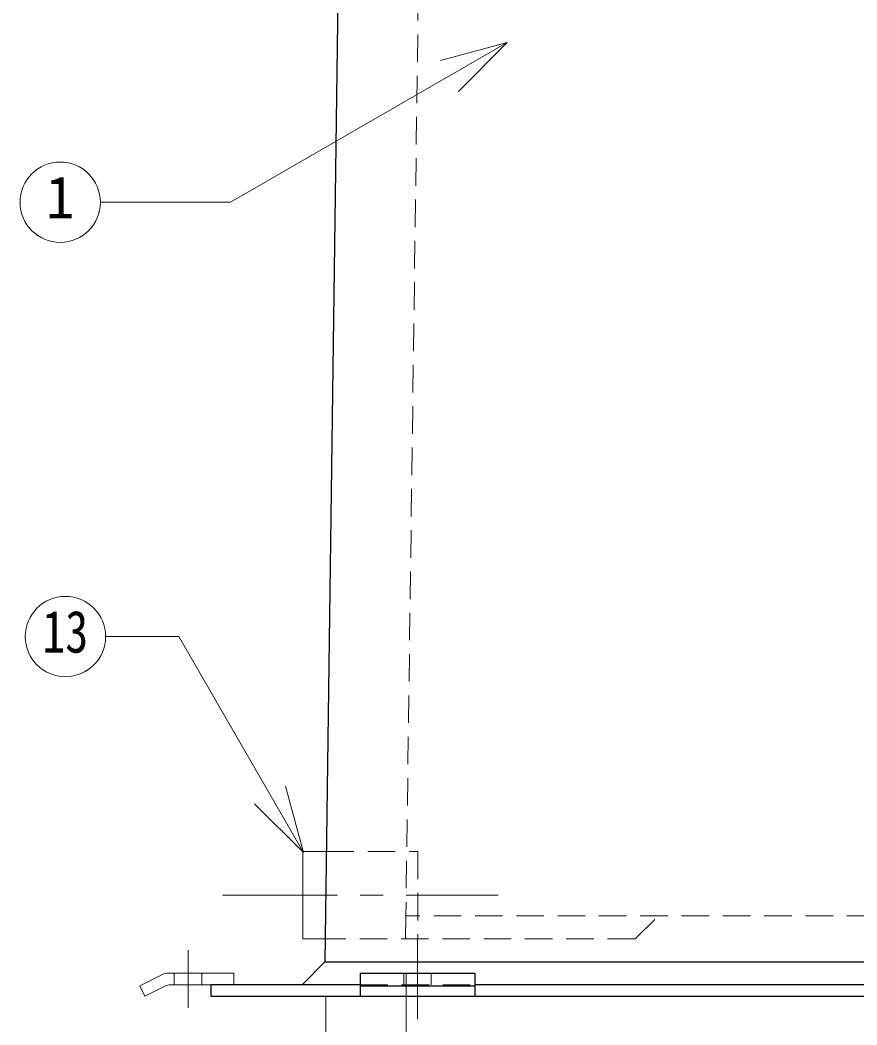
# Model space of a CAD drawing. Units: millimetres, scale not verified. Extents: x -2123 to 1927, y -1358 to 1452.
# Drawn here: x -566 to -201.4, y -820.6 to -382.9 of the extents above; entities that cross this region are included whole.
import ezdxf
from ezdxf.enums import TextEntityAlignment as Align

# ---------------------------------------------------------------- set-up
doc = ezdxf.new("R2010")
doc.units = ezdxf.units.MM
doc.header["$LTSCALE"] = 10
doc.linetypes.add('CHAIN1', pattern=[8, 5, -1, 1, -1])
doc.linetypes.add('DASHED1', pattern=[1.8, 1.2, -0.6])
doc.layers.add('0-0', color=4, linetype='Continuous', lineweight=9)
doc.styles.add('ＭＳ ゴシック', font='')
doc.styles.get('ＭＳ ゴシック').set_extended_font_data('MS Gothic')

msp = doc.modelspace()

# ---------------------------------------------------------------- linework, layer by layer
at = {"layer": '0-0', "color": 5, "lineweight": 25}
for p, q in [((-424.79, -171.59), (-433.13, -793.09)), ((-433.13, -793.09), (-443.13, -803.09)), ((-433.13, -793.09), (237.53, -793.09)), ((-417.8, -798.09), (-417.8, -808.09)), ((-417.8, -803.09), (-482.8, -803.09)), ((-417.8, -803.61), (-367.8, -803.61)), ((172.2, -803.09), (-367.8, -803.09))]:
    msp.add_line(p, q, dxfattribs=at)
at = {"layer": '0-0', "color": 7, "linetype": 'DASHED1', "lineweight": 18}
for p, q in [((-392.23, -353.09), (-397.86, -773.09)), ((202.26, -773.09), (-397.86, -773.09)), ((-398.8, -798.09), (-398.8, -803.09)), ((-386.8, -798.09), (-386.8, -803.09)), ((-417.8, -803.09), (-367.8, -803.09))]:
    msp.add_line(p, q, dxfattribs=at)
at = {"layer": '0-0', "color": 7, "lineweight": 18}
for p, q in [((-353.77, -392.69), (-474.23, -462.24)), ((-353.77, -392.69), (-382.75, -400.46)), ((-353.77, -392.69), (-374.99, -413.91)), ((-530.96, -462.24), (-474.23, -462.24)), ((-528.73, -651.43), (-496.87, -651.43)), ((-442.55, -745.52), (-496.87, -651.43)), ((-442.55, -745.52), (-450.31, -716.54)), ((-442.55, -745.52), (-463.76, -724.31)), ((-442.74, -745.09), (-432.49, -745.09)), ((-503.86, -798.61), (-513.86, -803.61)), ((-501.62, -798.09), (-472.8, -798.09)), ((-472.8, -798.09), (-472.8, -803.09)), ((-513.86, -803.61), (-511.62, -808.09)), ((-502.68, -803.61), (-511.62, -808.09)), ((-500.44, -803.09), (-482.8, -803.09))]:
    msp.add_line(p, q, dxfattribs=at)
at = {"layer": '0-0', "linetype": 'DASHED1'}
for p, q in [((-432.49, -745.09), (-392.74, -745.09)), ((-392.74, -745.09), (-392.74, -783.09)), ((-397.86, -773.09), (-397.99, -783.09)), ((-297.98, -783.09), (-287.85, -773.09)), ((-297.98, -783.09), (-433, -783.09)), ((-498.8, -798.09), (-498.8, -803.09)), ((-486.8, -798.09), (-486.8, -803.09))]:
    msp.add_line(p, q, dxfattribs=at)
at = {"layer": '0-0', "linetype": 'CHAIN1'}
for p, q in [((-477.74, -764.09), (-357.74, -764.09)), ((-392.8, -818.09), (-392.8, -783.09)), ((-492.8, -788.09), (-492.8, -813.09)), ((-397.8, -798.09), (-397.8, -988.09)), ((-432.8, -808.09), (-432.8, -1038.09))]:
    msp.add_line(p, q, dxfattribs=at)
at = {"layer": '0-0', "color": 7, "lineweight": 18}
msp.add_lwpolyline([(-442.74, -745.09), (-442.74, -783.09), (-433, -783.09)], dxfattribs=at)
at = {"layer": '0-0', "color": 5, "lineweight": 25}
for points in [[(-417.8, -798.09), (-367.8, -798.09), (-367.8, -808.09)], [(-482.8, -803.09), (-482.8, -808.09), (287.2, -808.09)]]:
    msp.add_lwpolyline(points, dxfattribs=at)
at = {"layer": '0-0', "color": 7, "lineweight": 18}
for centre in [(-548.46, -462.24), (-546.23, -651.43)]:
    msp.add_circle(centre, 17.5, dxfattribs=at)
for centre in [(-501.62, -803.09), (-500.44, -808.09)]:
    msp.add_arc(centre, 5, 90, 116.565, dxfattribs=at)

# ---------------------------------------------------------------- texts
at = {"layer": '0-0', "color": 7, "style": 'ＭＳ ゴシック'}
msp.add_text('1', height=18.33, dxfattribs=at).set_placement((-554.71, -474.74), align=Align.BOTTOM_LEFT)
at = {"layer": '0-0', "color": 7, "style": 'ＭＳ ゴシック', "width": 0.8}
msp.add_text('13', height=18.33, dxfattribs=at).set_placement((-556.23, -663.93), align=Align.BOTTOM_LEFT)

doc.saveas('drawing.dxf')
